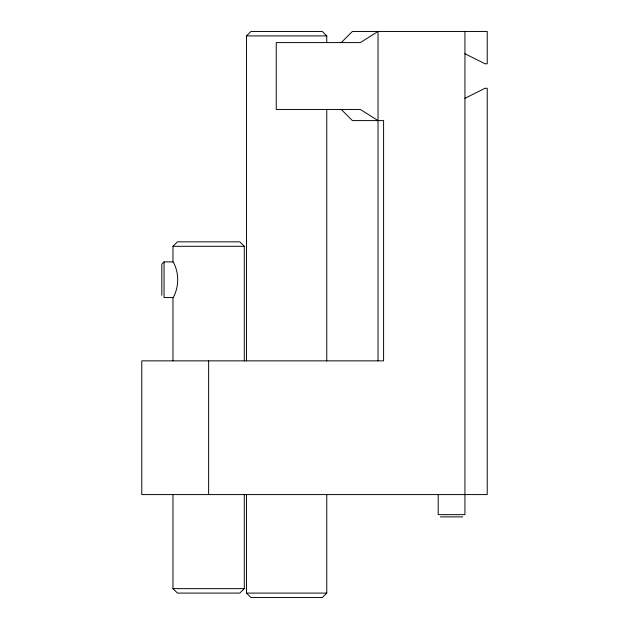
<?xml version="1.0" encoding="UTF-8"?>
<svg xmlns="http://www.w3.org/2000/svg" width="629" height="629" viewBox="0 0 629 629"><rect width="100%" height="100%" fill="white"/><g stroke="black" fill="none" stroke-linecap="round" stroke-linejoin="round"><path stroke-width="0.94" d="M341.288 42.591L352.389 31.45L487.231 31.45L487.231 63.765L484.998 63.765L464.941 53.74M246.521 360.857L246.521 35.908L250.979 31.45L322.3 31.45L326.758 35.908L326.758 42.591M172.975 360.857L172.975 297.564L173.58 296.951C179.053 286.258 179.053 273.206 173.58 262.513L172.975 261.9L172.975 246.301L177.433 241.843L239.838 241.843L244.296 246.301L244.296 360.857M172.975 261.9L164.059 261.9L161.834 264.133L161.834 295.331M326.758 494.583L326.758 593.092L322.3 597.55L250.979 597.55L246.521 593.092L246.521 494.583M244.296 494.583L244.296 588.634L239.798 593.092L177.472 593.092L172.975 588.634L172.975 494.583M464.941 98.313L484.998 88.28L487.231 88.28L487.231 494.583L141.769 494.583L141.769 360.857L383.588 360.857L383.588 120.603L352.389 120.603L341.288 109.454M246.521 35.908L326.758 35.908M172.975 246.301L244.296 246.301M172.975 297.564L164.059 297.564L164.059 261.9M440.426 516.873L462.708 516.873M172.975 588.634L244.296 588.634M246.521 593.092L326.758 593.092M378.021 120.603L360.346 109.454L276.257 109.454L276.257 42.591L360.346 42.591L378.021 31.45L378.021 360.857M464.941 31.45L464.941 514.64L438.193 514.64L438.193 494.583M326.758 109.454L326.758 360.857M208.631 360.857L208.631 494.583"/></g></svg>
